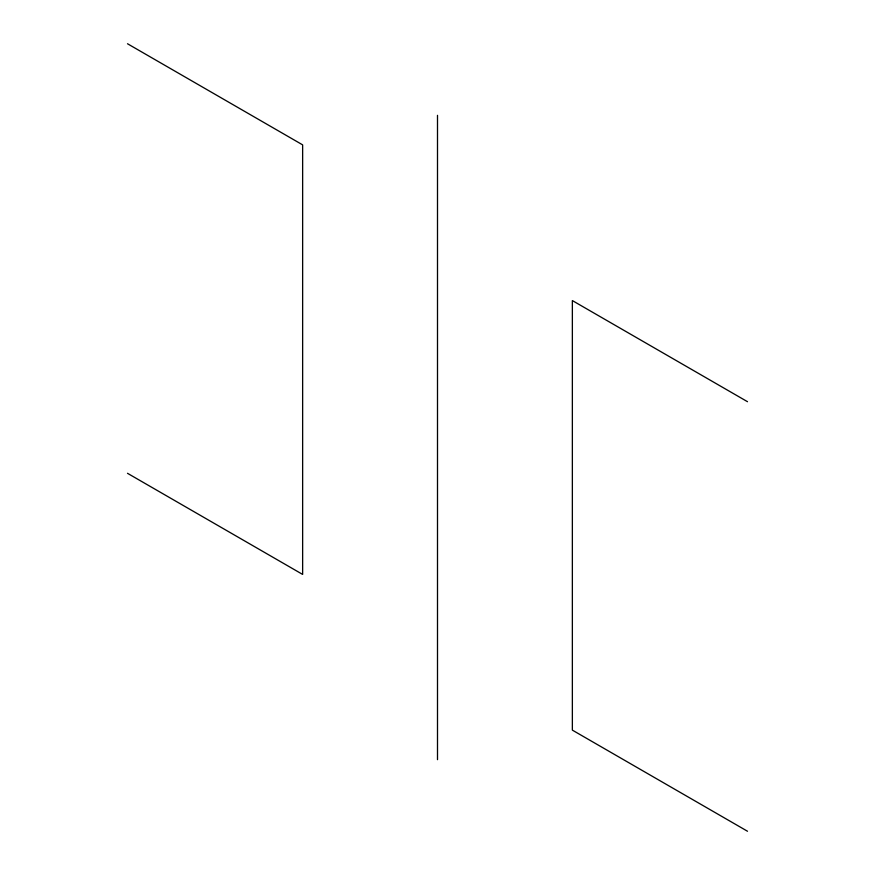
<?xml version="1.0" encoding="UTF-8"?>
<svg xmlns="http://www.w3.org/2000/svg" width="875" height="875" viewBox="0 0 875 875"><rect width="100%" height="100%" fill="white"/><g stroke="black" fill="none" stroke-linecap="round" stroke-linejoin="round"><path stroke-width="1.31" d="M127.498 43.75L302.641 144.867L302.641 574.416L127.498 473.298M747.502 401.702L572.359 300.584L572.359 730.133L747.502 831.25M437.5 115.336L437.5 759.664"/></g></svg>
